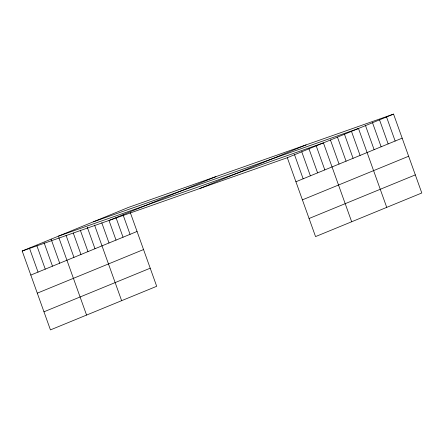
<?xml version="1.0" encoding="UTF-8"?>
<svg xmlns="http://www.w3.org/2000/svg" width="444" height="444" viewBox="0 0 444 444"><rect width="100%" height="100%" fill="white"/><g stroke="black" fill="none" stroke-linecap="round" stroke-linejoin="round"><path stroke-width="0.67" d="M130.314 212.609L156.693 286.291L50.444 329.898L22.2 251.015L128.449 207.409L393.556 114.102L421.8 192.985L315.551 236.591L287.307 157.709L393.556 114.102M109.685 220.224L215.934 176.618M199.822 188.5L306.071 144.894M30.814 275.069L137.063 231.463M295.915 181.763L402.17 138.156M37.29 293.162L143.54 249.556M302.397 199.856L408.647 156.249M43.967 311.805L150.216 268.198M309.068 218.498L415.323 174.892M93.39 221.8L358.491 128.494L386.735 207.376M58.325 236.191L323.432 142.885L351.676 221.761M22.2 251.015L287.307 157.709M386.546 116.983L395.154 141.037M379.531 119.858L388.145 143.912M372.516 122.738L381.13 146.792M365.506 125.613L374.12 149.667M351.481 131.369L360.095 155.428M344.466 134.249L353.08 158.303M337.457 137.129L346.07 161.183M330.441 140.004L339.055 164.058M316.206 145.848L324.819 169.902M308.98 148.812L317.593 172.866M301.754 151.776L310.367 175.83M294.527 154.74L303.141 178.799M123.066 214.841L130.053 234.343M116.056 217.715L123.038 237.218M109.041 220.596L116.028 240.099M101.798 222.821L109.013 242.973M94.55 225.053L121.634 300.682M87.307 227.278L94.988 248.734M80.292 230.159L87.979 251.609M73.282 233.033L80.963 254.49M66.034 235.259L73.948 257.365M58.791 237.49L86.569 315.068M51.099 239.155L59.712 263.209M44.106 242.768L52.486 266.172M36.885 245.732L45.26 269.136M29.426 248.052L38.04 272.105"/></g></svg>
